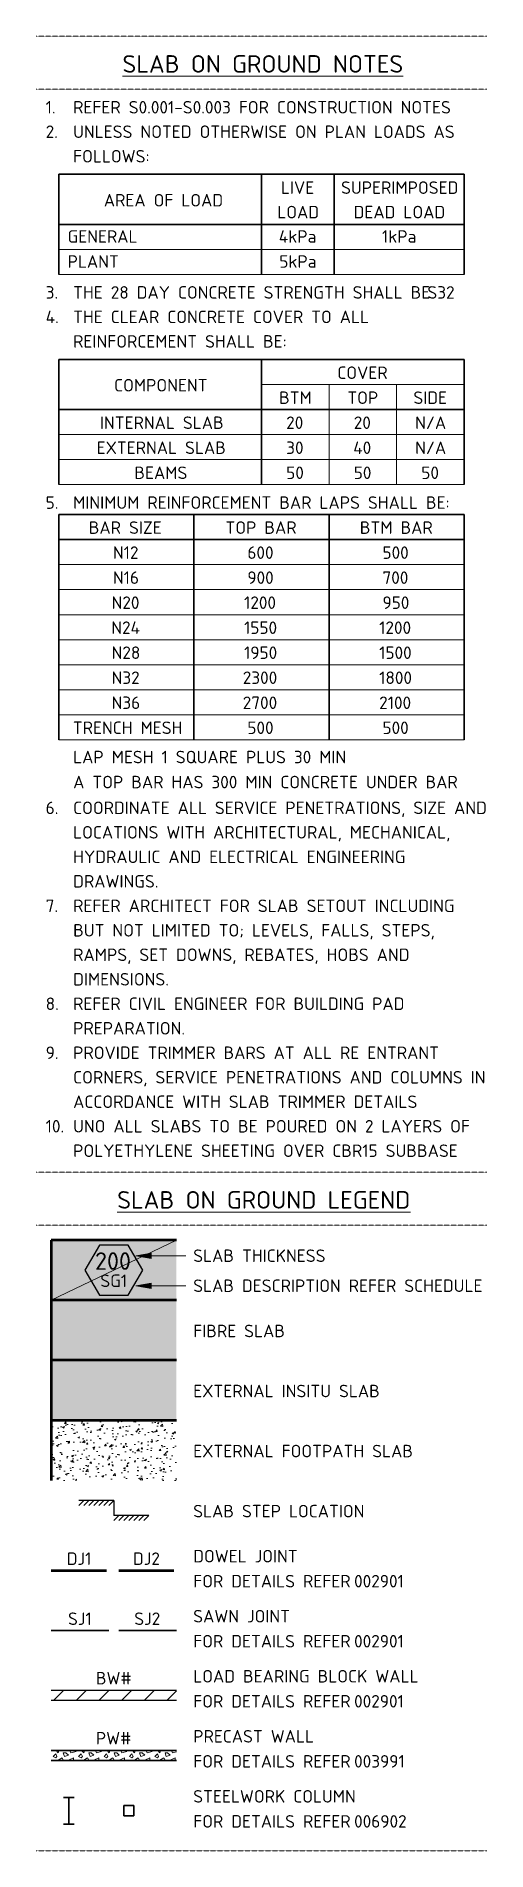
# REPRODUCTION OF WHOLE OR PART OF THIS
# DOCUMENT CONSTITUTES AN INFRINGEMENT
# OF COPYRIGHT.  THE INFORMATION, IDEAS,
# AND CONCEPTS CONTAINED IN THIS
# Model space of a CAD drawing. Header units: millimetres. Extents: x 705 to 313061, y -3762 to 4071588.
# Drawn here: x 705 to 9705, y -3762 to 32496 of the extents above.
import ezdxf

# ---------------------------------------------------------------- set-up
doc = ezdxf.new("R2010")
doc.units = ezdxf.units.MM
for name, pattern in [('Dash', [7, 5, -2]), ('Joint 1', [9.5, 7, -0.75, 1, -0.75]), ('Joint 2', [11.25, 7, -0.75, 1, -0.75, 1, -0.75])]:
    doc.linetypes.add(name, pattern=pattern)
for name, color, linetype, lineweight in [('A-000-T_TEXT', 231, 'Continuous', 13), ('A-010-M_LINE', 90, 'Continuous', 13), ('A-060-M_DETAIL', 3, 'Continuous', 25), ('Z-000-T_TEXT', 131, 'Continuous', 25), ('Z-060-M_DETAIL', 92, 'Continuous', 25), ('Z-200_P_REF_PLANE', 111, 'Dash', 13)]:
    doc.layers.add(name, color=color, linetype=linetype, lineweight=lineweight)
doc.styles.add('ISOCPEUR', font='isocpeur.ttf', dxfattribs={"height": 250})
doc.styles.add('ISOCPEUR_1', font='isocpeur.ttf', dxfattribs={"height": 350})
doc.styles.add('ISOCPEUR_B', font='', dxfattribs={"height": 250})
doc.styles.add('ISOCPEUR_B_1', font='', dxfattribs={"height": 350})
doc.styles.get('ISOCPEUR_B').set_extended_font_data('ISOCPEUR', bold=True)
doc.styles.get('ISOCPEUR_B_1').set_extended_font_data('ISOCPEUR', bold=True)

# ---------------------------------------------------------------- blocks, each defined once
blk = doc.blocks.new('NRP_Joint Location _v2_ - DJ1 - DOWELLED JOINT-4183157-_2_0_ SLAB ON GROUND LEGEND - LOADS')
at = {"layer": 'Z-060-M_DETAIL', "lineweight": 50}
blk.add_line((1005, 1838), (2105, 1838), dxfattribs=at)
blk = doc.blocks.new('NRP_Joint Location _v2_ - SJ1 - SAWN JOINT _No Cradle_-3000054-_2_0_ SLAB ON GROUND LEGEND - LOADS')
at = {"layer": 'Z-060-M_DETAIL', "linetype": 'Joint 1', "lineweight": 35}
blk.add_line((1005, 638), (2155, 638), dxfattribs=at)
blk = doc.blocks.new('NRP_Joint Location _v2_ - SJ2 - SAWN JOINT _with Cradle_-3000067-_2_0_ SLAB ON GROUND LEGEND - LOADS')
at = {"layer": 'Z-060-M_DETAIL', "linetype": 'Joint 2', "lineweight": 35}
blk.add_line((2355, 638), (3505, 638), dxfattribs=at)
blk = doc.blocks.new('NRP_Joint Location _v2_ - DJ2 - DOWELLED JOINT-4183182-_2_0_ SLAB ON GROUND LEGEND - LOADS')
at = {"layer": 'Z-060-M_DETAIL', "lineweight": 50}
blk.add_line((2355, 1838), (3455, 1838), dxfattribs=at)
blk = doc.blocks.new('NRP_Note - Reinforcement Cover _v2_ - Reinforcement Cover-2930140-_2_0_ SLAB ON GROUND LEGEND - LOADS')
at = {"layer": 'Z-000-T_TEXT', "lineweight": 35}
for p, q in [((1155, 23538), (1155, 26038)), ((1155, 26038), (9255, 26038)), ((5205, 23538), (5205, 26038)), ((9255, 23538), (9255, 26038)), ((9255, 25038), (1155, 25038))]:
    blk.add_line(p, q, dxfattribs=at)
at = {"layer": 'Z-000-T_TEXT', "lineweight": 18}
for p, q in [((9255, 25538), (5205, 25538)), ((6555, 23538), (6555, 25538)), ((7905, 23538), (7905, 25538)), ((9255, 24538), (1155, 24538)), ((9255, 24038), (1155, 24038)), ((9255, 23538), (1155, 23538))]:
    blk.add_line(p, q, dxfattribs=at)
at = {"layer": 'Z-000-T_TEXT', "lineweight": 18, "char_height": 250, "attachment_point": 1, "style": 'ISOCPEUR_B'}
for s, insert, width in [('COVER', (6720, 25898), 1226.58), ('COMPONENT', (2260, 25648), 2220.67), ('BTM', (5556, 25399), 777.64), ('TOP', (6919, 25399), 745.57), ('SIDE', (8239, 25399), 817.72)]:
    blk.add_mtext(s, dxfattribs=dict(at, insert=insert, width=width))
blk = doc.blocks.new('NRP_Note - Concrete Loads _v2_ - Concrete Loads-1295454-_2_0_ SLAB ON GROUND LEGEND - LOADS')
at = {"layer": 'Z-000-T_TEXT', "lineweight": 35}
for p, q in [((1155, 28738), (1155, 29738)), ((1155, 29738), (9255, 29738)), ((5205, 28738), (5205, 29738)), ((6655, 28738), (6655, 29738)), ((9255, 29738), (9255, 28738)), ((1155, 28738), (1155, 28238)), ((9255, 28738), (1155, 28738)), ((5205, 28738), (5205, 28238)), ((6655, 28738), (6655, 28238)), ((9255, 28738), (9255, 28238)), ((1155, 28238), (1155, 27738)), ((5205, 28238), (5205, 27738)), ((6655, 28238), (6655, 27738)), ((9255, 28238), (9255, 27738))]:
    blk.add_line(p, q, dxfattribs=at)
at = {"layer": 'Z-000-T_TEXT', "lineweight": 18}
for p, q in [((9255, 28238), (1155, 28238)), ((9255, 27738), (1155, 27738))]:
    blk.add_line(p, q, dxfattribs=at)
at = {"layer": 'Z-000-T_TEXT', "lineweight": 18, "char_height": 250, "attachment_point": 1, "style": 'ISOCPEUR_B'}
for s, insert, width in [('LIVE ', (5592, 29597), 962.02), ('SUPERIMPOSED', (6795, 29597), 2813.92), ('AREA OF LOAD', (2054, 29345), 2894.09), ('LOAD', (5520, 29108), 1002.11), ('DEAD LOAD', (7046, 29108), 2196.62)]:
    blk.add_mtext(s, dxfattribs=dict(at, insert=insert, width=width))
blk = doc.blocks.new('NRP_Slab Tag Dummy _v2_ - Thickness with Description-1498209-_2_0_ SLAB ON GROUND LEGEND - LOADS')
at = {"layer": 'Z-000-T_TEXT'}
for p, q in [((1966, 8338), (1677, 7838)), ((2543, 8338), (1966, 8338)), ((2832, 7838), (2543, 8338)), ((1677, 7838), (1966, 7338)), ((2543, 7338), (2832, 7838)), ((1966, 7338), (2543, 7338))]:
    blk.add_line(p, q, dxfattribs=at)
blk = doc.blocks.new('View Reference - Legend - Detail Ref-1561647-_2_0_ SLAB ON GROUND LEGEND - LOADS')
at = {"layer": 'Z-000-T_TEXT', "lineweight": 13, "insert": (3840, 1749), "char_height": 250, "width": 3711.81, "attachment_point": 1, "style": 'ISOCPEUR'}
blk.add_mtext('FOR DETAILS REFER', dxfattribs=at)
blk = doc.blocks.new('NRP_Slab Step _v2_ - Slab Step-780736-_2_0_ SLAB ON GROUND LEGEND - LOADS')
at = {"layer": 'Z-000-T_TEXT'}
for p, q in [((1655, 3238), (1555, 3138)), ((2255, 3238), (1555, 3238)), ((1755, 3238), (1655, 3138)), ((1855, 3238), (1755, 3138)), ((1955, 3238), (1855, 3138)), ((2055, 3238), (1955, 3138)), ((2155, 3238), (2055, 3138)), ((2255, 3238), (2155, 3138)), ((2255, 3238), (2255, 2938)), ((2355, 2938), (2255, 2838)), ((2955, 2938), (2255, 2938)), ((2455, 2938), (2355, 2838)), ((2555, 2938), (2455, 2838)), ((2655, 2938), (2555, 2838)), ((2755, 2938), (2655, 2838)), ((2855, 2938), (2755, 2838)), ((2955, 2938), (2855, 2838))]:
    blk.add_line(p, q, dxfattribs=at)
blk = doc.blocks.new('NRP_Note - Lap Schedule _v2_ - Slab on Ground-1169103-_2_0_ SLAB ON GROUND LEGEND - LOADS')
at = {"layer": 'Z-000-T_TEXT', "lineweight": 35}
for p, q in [((1155, 18938), (1155, 22938)), ((1155, 22938), (3855, 22938)), ((3855, 22938), (9255, 22938)), ((3855, 22938), (6555, 22938)), ((3855, 22438), (3855, 22938)), ((6555, 22938), (6555, 18938)), ((6555, 22938), (6555, 18938)), ((9255, 22938), (9255, 18938)), ((3855, 22438), (1155, 22438)), ((9255, 22438), (3855, 22438)), ((3855, 18938), (3855, 22438)), ((1155, 18938), (1155, 18438)), ((3855, 18938), (3855, 18438)), ((6555, 18938), (6555, 18438)), ((9255, 18438), (9255, 18938))]:
    blk.add_line(p, q, dxfattribs=at)
at = {"layer": 'Z-000-T_TEXT', "lineweight": 18}
for p, q in [((3855, 21938), (1155, 21938)), ((9255, 21938), (3855, 21938)), ((3855, 21438), (1155, 21438)), ((9255, 21438), (3855, 21438)), ((3855, 20938), (1155, 20938)), ((9255, 20938), (3855, 20938)), ((3855, 20438), (1155, 20438)), ((9255, 20438), (3855, 20438)), ((3855, 19938), (1155, 19938)), ((9255, 19938), (3855, 19938)), ((3855, 19438), (1155, 19438)), ((9255, 19438), (3855, 19438)), ((3855, 18938), (1155, 18938)), ((9255, 18938), (3855, 18938)), ((1155, 18438), (9255, 18438))]:
    blk.add_line(p, q, dxfattribs=at)
at = {"layer": 'Z-000-T_TEXT', "lineweight": 18, "char_height": 250, "attachment_point": 1}
for s, insert, width, style in [('BAR SIZE', (1753, 22803), 1787.76, 'ISOCPEUR_B'), ('TOP BAR', (4485, 22803), 1715.61, 'ISOCPEUR_B'), ('BTM BAR', (7169, 22803), 1747.68, 'ISOCPEUR_B'), ('N12', (2236, 22303), 609.28, 'ISOCPEUR'), ('600', (4922, 22303), 649.37, 'ISOCPEUR'), ('500', (7622, 22303), 649.37, 'ISOCPEUR'), ('N16', (2236, 21803), 609.28, 'ISOCPEUR'), ('900', (4922, 21803), 649.37, 'ISOCPEUR'), ('700', (7622, 21803), 649.37, 'ISOCPEUR'), ('N20', (2209, 21303), 673.42, 'ISOCPEUR'), ('1200', (4856, 21303), 801.69, 'ISOCPEUR'), ('950', (7622, 21303), 649.37, 'ISOCPEUR'), ('N24', (2203, 20803), 697.47, 'ISOCPEUR'), ('1550', (4856, 20803), 801.69, 'ISOCPEUR'), ('1200', (7556, 20803), 801.69, 'ISOCPEUR'), ('N28', (2209, 20303), 673.42, 'ISOCPEUR'), ('1950', (4856, 20303), 801.69, 'ISOCPEUR'), ('1500', (7556, 20303), 801.69, 'ISOCPEUR'), ('N32', (2209, 19803), 673.42, 'ISOCPEUR'), ('2300', (4830, 19803), 865.82, 'ISOCPEUR'), ('1800', (7556, 19803), 801.69, 'ISOCPEUR'), ('N36', (2209, 19303), 673.42, 'ISOCPEUR'), ('2700', (4830, 19303), 865.82, 'ISOCPEUR'), ('2100', (7556, 19303), 801.69, 'ISOCPEUR'), ('TRENCH MESH', (1435, 18803), 2549.37, 'ISOCPEUR'), ('500', (4922, 18803), 649.37, 'ISOCPEUR'), ('500', (7622, 18803), 649.37, 'ISOCPEUR'), ('LAP MESH 1 SQUARE PLUS 30 MIN', (1441, 18218), 6381.43, 'ISOCPEUR'), ('A TOP BAR HAS 300 MIN CONCRETE UNDER BAR', (1441, 17718), 8986.92, 'ISOCPEUR')]:
    blk.add_mtext(s, dxfattribs=dict(at, insert=insert, width=width, style=style))

msp = doc.modelspace()

# ---------------------------------------------------------------- hatches: boundary and pattern name
at = {"layer": 'A-000-T_TEXT', "lineweight": 18}
for points in [[(2697, 8128), (2997, 8075), (2997, 8181)], [(2697, 7528), (2997, 7475), (2997, 7581)]]:
    msp.add_hatch(color=7, dxfattribs=at).paths.add_polyline_path(points)
at = {"layer": 'Z-060-M_DETAIL'}
for color, points in [(10, [(1005, 8438), (1005, 7238), (3505, 7238), (3505, 8438)]), (10, [(1005, 7238), (1005, 6038), (3505, 6038), (3505, 7238)]), (254, [(1005, 6038), (1005, 4838), (3505, 4838), (3505, 6038)])]:
    msp.add_hatch(color=color, dxfattribs=at).paths.add_polyline_path(points)
at = {"layer": 'Z-060-M_DETAIL', "lineweight": 18}
h = msp.add_hatch(dxfattribs=at)
h.set_pattern_fill('FP_3', color=8, style=0, pattern_type=2)
h.set_pattern_definition([(50, (0, 0), (364.368, -31.878), [38.1, -419.1]), (355, (0, 0), (-70.486, 382.113), [30.48, -335.28]), (100.451, (30.36, -2.66), (293.885, 350.233), [32.38, -356.18]), (46.184, (0, 101.6), (542.16, -84.086), [57.15, -628.65]), (96.636, (45.2, 94.6), (474.805, 494.855), [48.57, -534.27]), (351.184, (0, 101.6), (474.81, 494.85), [45.72, -502.92]), (21, (50.8, 76.2), (303.228, -204.53), [38.1, -419.1]), (326, (50.8, 76.2), (123.604, 368.376), [30.48, -335.28]), (71.451, (76.07, 59.16), (426.834, 163.843), [32.38, -356.18]), (37.5, (0, 0), (6.1766, 169.1102), [3.353, -327.863, 3.353, -337.007, -336.55]), (37.5, (0, 0), (6.1766, 169.1102), [-671.576, 3.353, -333.197]), (7.5, (0, 0), (133.639, 200.3615), [3.353, -190.703, 3.353, -320.243, -128.27]), (7.5, (0, 0), (133.639, 200.3615), [-517.652, 3.353, -124.917]), (327.5, (-113.28, 0), (271.1818, -11.4584), [3.353, -123.647, 3.353, -392.887, -525.78]), (327.5, (-113.28, 0), (271.1818, -11.4584), [-523.24, 3.353, -522.427]), (317.5, (-164.08, 0), (296.2585, 50.853), [3.353, -161.747, 3.353, -259.791, -373.38]), (317.5, (-164.08, 0), (296.2585, 50.853), [-428.244, 3.353, -370.027])])
h.paths.add_polyline_path([(1005, 4838), (1005, 3638), (3505, 3638), (3505, 4838)])
h = msp.add_hatch(dxfattribs=at)
h.set_pattern_fill('FP_1', color=8, style=0, pattern_type=2)
h.set_pattern_definition([(45, (0, 0), (-226.274, 226.274), [])])
h.paths.add_polyline_path([(1005, -562), (1005, -752), (3505, -752), (3505, -562)])
h = msp.add_hatch(dxfattribs=at)
h.set_pattern_fill('FP_2', color=8, style=0, pattern_type=2)
h.set_pattern_definition([(296.565, (127, 76.2), (7e-06, 508), [56.796, -1079.126]), (33.69, (152.4, 25.4), (0.0006, 508), [91.58, -1740.04]), (33.69, (660.4, 25.4), (0.0006, 508), [91.58, -1740.04]), (33.69, (1168.4, 25.4), (0.0006, 508), [91.58, -1740.04]), (116.565, (228.6, 76.2), (7e-06, 508), [56.796, -1079.126]), (213.69, (203.2, 127), (0.0006, 508), [91.58, -1740.04]), (213.69, (711.2, 127), (0.0006, 508), [91.58, -1740.04]), (213.69, (1219.2, 127), (0.0006, 508), [91.58, -1740.04]), (26.565, (330.2, 76.2), (0.0009, 508), [113.59, -1022.33]), (26.565, (838.2, 76.2), (0.0009, 508), [113.59, -1022.33]), (270, (431.8, 127), (508, 3e-14), [50.8, -457.2]), (225, (431.8, 76.2), (-6e-14, 508), [71.84, -646.58]), (135, (381, 25.4), (6e-14, 508), [71.84, -646.58]), (288.435, (228.6, 228.6), (-0.0001, 508), [80.32, -1526.115]), (18.435, (254, 152.4), (-0.0001, 508), [80.32, -1526.12]), (18.435, (762, 152.4), (-0.0001, 508), [80.32, -1526.12]), (18.435, (1270, 152.4), (-0.0001, 508), [80.32, -1526.12]), (135, (330.2, 177.8), (6e-14, 508), [71.84, -646.58]), (180, (279.4, 228.6), (-6e-14, -508), [50.8, -457.2]), (251.565, (101.6, 355.6), (0.0001, 508), [80.32, -1526.115]), (315, (76.2, 279.4), (0, 508), [71.84, -646.58]), (71.565, (127, 228.6), (0.0001, 508), [80.32, -1526.115]), (135, (152.4, 304.8), (6e-14, 508), [71.84, -646.58]), (225, (304.8, 355.6), (-6e-14, 508), [71.84, -646.58]), (123.69, (254, 304.8), (0.0006, 508), [91.58, -1740.04]), (123.69, (762, 304.8), (0.0006, 508), [91.58, -1740.04]), (26.565, (203.2, 381), (0.0009, 508), [56.8, -1079.13]), (26.565, (711.2, 381), (0.0009, 508), [56.8, -1079.13]), (315, (254, 406.4), (0, 508), [71.84, -646.58]), (213.69, (482.6, 482.6), (0.0006, 508), [91.58, -1740.04]), (213.69, (990.6, 482.6), (0.0006, 508), [91.58, -1740.04]), (213.69, (1498.6, 482.6), (0.0006, 508), [91.58, -1740.04]), (296.565, (406.4, 431.8), (7e-06, 508), [56.796, -1079.126]), (45, (431.8, 381), (0, 508), [71.84, -646.58]), (90, (482.6, 431.8), (-508, 3e-14), [50.8, -457.2]), (213.69, (254, 508), (0.0006, 508), [91.58, -1740.04]), (213.69, (762, 508), (0.0006, 508), [91.58, -1740.04]), (213.69, (1270, 508), (0.0006, 508), [91.58, -1740.04]), (315, (177.8, 457.2), (0, 508), [35.92, -682.5]), (26.565, (203.2, 431.8), (0.0009, 508), [56.8, -1079.13]), (26.565, (711.2, 431.8), (0.0009, 508), [56.8, -1079.13]), (90, (254, 457.2), (-508, 3e-14), [50.8, -457.2]), (333.435, (50.8, 482.6), (-0.0009, 508), [56.8, -1079.13]), (333.435, (558.8, 482.6), (-0.0009, 508), [56.8, -1079.13]), (243.435, (101.6, 457.2), (-7e-06, 508), [56.796, -1079.126]), (161.565, (76.2, 406.4), (0.0001, 508), [80.32, -1526.12]), (161.565, (584.2, 406.4), (0.0001, 508), [80.32, -1526.12]), (161.565, (1092.2, 406.4), (0.0001, 508), [80.32, -1526.12]), (45, (0, 431.8), (0, 508), [71.84, -646.58]), (26.565, (25.4, 0), (0.0009, 508), [56.8, -1079.13]), (26.565, (533.4, 0), (0.0009, 508), [56.8, -1079.13]), (116.565, (76.2, 25.4), (7e-06, 508), [56.796, -1079.126]), (206.565, (50.8, 76.2), (0.0009, 508), [56.8, -1079.13]), (206.565, (558.8, 76.2), (0.0009, 508), [56.8, -1079.13]), (296.565, (0, 50.8), (7e-06, 508), [56.796, -1079.126]), (14.036, (381, 228.6), (0.002, 508), [104.73, -1989.81]), (14.036, (889, 228.6), (0.002, 508), [104.73, -1989.81]), (14.036, (1397, 228.6), (0.002, 508), [104.73, -1989.81]), (14.036, (1905, 228.6), (0.002, 508), [104.73, -1989.81]), (135, (482.6, 254), (6e-14, 508), [71.84, -646.58]), (198.435, (431.8, 304.8), (-0.0001, 508), [80.32, -1526.12]), (198.435, (939.8, 304.8), (-0.0001, 508), [80.32, -1526.12]), (198.435, (1447.8, 304.8), (-0.0001, 508), [80.32, -1526.12]), (296.565, (355.6, 279.4), (7e-06, 508), [56.796, -1079.126]), (333.435, (25.4, 152.4), (-0.0009, 508), [56.8, -1079.13]), (333.435, (533.4, 152.4), (-0.0009, 508), [56.8, -1079.13]), (45, (76.2, 127), (0, 508), [35.92, -682.5]), (116.565, (101.6, 152.4), (7e-06, 508), [56.796, -1079.126]), (225, (76.2, 203.2), (-6e-14, 508), [71.84, -646.58])])
h.paths.add_polyline_path([(1005, -1962), (3505, -1962), (3505, -1762), (1005, -1762)])

# ---------------------------------------------------------------- linework, layer by layer
at = {"layer": 'A-000-T_TEXT', "color": 7, "lineweight": 18}
for p, q in [((2997, 8181), (2697, 8128)), ((2697, 8128), (2997, 8075)), ((2697, 8128), (3690, 8128)), ((2997, 8075), (2997, 8181)), ((2997, 7581), (2697, 7528)), ((2697, 7528), (2997, 7475)), ((2697, 7528), (3690, 7528)), ((2997, 7475), (2997, 7581))]:
    msp.add_line(p, q, dxfattribs=at)
at = {"layer": 'A-010-M_LINE', "lineweight": 50}
for p, q in [((3505, 8438), (1005, 8438)), ((1005, 8438), (1005, 7238)), ((3505, 7238), (1005, 7238)), ((1005, 7238), (1005, 6038)), ((3505, 6038), (1005, 6038)), ((1005, 6038), (1005, 4838)), ((3505, 4838), (1005, 4838)), ((1005, 4838), (1005, 3638))]:
    msp.add_line(p, q, dxfattribs=at)
at = {"layer": 'A-010-M_LINE', "lineweight": 18}
msp.add_line((1005, 7238), (3505, 8438), dxfattribs=at)
at = {"layer": 'A-010-M_LINE', "lineweight": 25}
for p, q in [((3505, -562), (1005, -562)), ((1005, -752), (3505, -752))]:
    msp.add_line(p, q, dxfattribs=at)
at = {"layer": 'A-010-M_LINE', "lineweight": 35}
for p, q in [((3505, -1762), (1005, -1762)), ((1005, -1962), (3505, -1962)), ((1250, -2696), (1459, -2696)), ((1355, -2696), (1355, -3229)), ((2655, -2862), (2455, -2862)), ((2455, -2862), (2455, -3062)), ((2655, -3062), (2655, -2862)), ((1250, -3229), (1459, -3229)), ((2455, -3062), (2655, -3062))]:
    msp.add_line(p, q, dxfattribs=at)
at = {"layer": 'Z-200_P_REF_PLANE'}
for p, q in [((705, 32496), (9705, 32496)), ((705, 31438), (9705, 31438)), ((705, 9796), (9705, 9796)), ((705, 8738), (9705, 8738)), ((705, -3762), (9705, -3762))]:
    msp.add_line(p, q, dxfattribs=at)

# ---------------------------------------------------------------- block references
at = {"layer": 'Z-000-T_TEXT', "lineweight": 18}
for name in ['NRP_Note - Concrete Loads _v2_ - Concrete Loads-1295454-_2_0_ SLAB ON GROUND LEGEND - LOADS', 'NRP_Note - Reinforcement Cover _v2_ - Reinforcement Cover-2930140-_2_0_ SLAB ON GROUND LEGEND - LOADS', 'NRP_Note - Lap Schedule _v2_ - Slab on Ground-1169103-_2_0_ SLAB ON GROUND LEGEND - LOADS']:
    msp.add_blockref(name, (0, 0), dxfattribs=at)
at = {"layer": 'Z-000-T_TEXT'}
for name in ['NRP_Slab Tag Dummy _v2_ - Thickness with Description-1498209-_2_0_ SLAB ON GROUND LEGEND - LOADS', 'NRP_Slab Step _v2_ - Slab Step-780736-_2_0_ SLAB ON GROUND LEGEND - LOADS']:
    msp.add_blockref(name, (0, 0), dxfattribs=at)
at = {"layer": 'Z-000-T_TEXT', "lineweight": 13}
for p in [(0, 0), (0, -1200), (0, -2400), (0, -3600), (0, -4800)]:
    msp.add_blockref('View Reference - Legend - Detail Ref-1561647-_2_0_ SLAB ON GROUND LEGEND - LOADS', p, dxfattribs=at)
at = {"layer": 'Z-060-M_DETAIL', "lineweight": 50}
for name in ['NRP_Joint Location _v2_ - DJ1 - DOWELLED JOINT-4183157-_2_0_ SLAB ON GROUND LEGEND - LOADS', 'NRP_Joint Location _v2_ - DJ2 - DOWELLED JOINT-4183182-_2_0_ SLAB ON GROUND LEGEND - LOADS']:
    msp.add_blockref(name, (0, 0), dxfattribs=at)
at = {"layer": 'Z-060-M_DETAIL', "linetype": 'Joint 1', "lineweight": 35}
msp.add_blockref('NRP_Joint Location _v2_ - SJ1 - SAWN JOINT _No Cradle_-3000054-_2_0_ SLAB ON GROUND LEGEND - LOADS', (0, 0), dxfattribs=at)
at = {"layer": 'Z-060-M_DETAIL', "linetype": 'Joint 2', "lineweight": 35}
msp.add_blockref('NRP_Joint Location _v2_ - SJ2 - SAWN JOINT _with Cradle_-3000067-_2_0_ SLAB ON GROUND LEGEND - LOADS', (0, 0), dxfattribs=at)

# ---------------------------------------------------------------- texts
at = {"layer": 'A-000-T_TEXT', "color": 7, "lineweight": 18, "attachment_point": 1}
for s, insert, char_height, width, style in [('\\LSLAB ON GROUND NOTES', (2427, 32119), 350, 6734.17, 'ISOCPEUR_B_1'), ('1.', (892, 31203), 250, 665.46, 'ISOCPEUR'), ('REFER S0.001-S0.003 FOR CONSTRUCTION NOTES', (1441, 31203), 250, 8970.88, 'ISOCPEUR'), ('2.', (892, 30714), 250, 665.46, 'ISOCPEUR'), ('UNLESS NOTED OTHERWISE ON PLAN LOADS AS ', (1441, 30714), 250, 9099.15, 'ISOCPEUR'), ('FOLLOWS:', (1441, 30224), 250, 1795.78, 'ISOCPEUR'), ('3.', (892, 27503), 250, 665.46, 'ISOCPEUR'), ('THE 28 DAY CONCRETE STRENGTH SHALL BE ', (1441, 27503), 250, 8578.06, 'ISOCPEUR'), ('S32', (8519, 27503), 250, 697.47, 'ISOCPEUR_B'), ('4.', (892, 27014), 250, 665.46, 'ISOCPEUR'), ('THE CLEAR CONCRETE COVER TO ALL ', (1441, 27014), 250, 7167.09, 'ISOCPEUR'), ('REINFORCEMENT SHALL BE:', (1441, 26524), 250, 4986.5, 'ISOCPEUR'), ('5.', (892, 23303), 250, 665.46, 'ISOCPEUR'), ('MINIMUM REINFORCEMENT BAR LAPS SHALL BE:', (1441, 23303), 250, 8738.39, 'ISOCPEUR'), ('6.', (892, 17203), 250, 665.46, 'ISOCPEUR'), ('COORDINATE ALL SERVICE PENETRATIONS, SIZE AND ', (1441, 17203), 250, 9748.52, 'ISOCPEUR'), ('LOCATIONS WITH ARCHITECTURAL, MECHANICAL, ', (1441, 16714), 250, 9043.03, 'ISOCPEUR'), ('HYDRAULIC AND ELECTRICAL ENGINEERING ', (1441, 16224), 250, 7928.69, 'ISOCPEUR'), ('DRAWINGS.', (1441, 15735), 250, 1988.18, 'ISOCPEUR'), ('7.', (892, 15245), 250, 665.46, 'ISOCPEUR'), ('REFER ARCHITECT FOR SLAB SETOUT INCLUDING ', (1441, 15245), 250, 9107.17, 'ISOCPEUR'), ('BUT NOT LIMITED TO; LEVELS, FALLS, STEPS, ', (1441, 14756), 250, 8714.34, 'ISOCPEUR'), ('RAMPS, SET DOWNS, REBATES, HOBS AND ', (1441, 14267), 250, 8064.98, 'ISOCPEUR'), ('DIMENSIONS.', (1441, 13777), 250, 2196.62, 'ISOCPEUR'), ('8.', (892, 13288), 250, 665.46, 'ISOCPEUR'), ('REFER CIVIL ENGINEER FOR BUILDING PAD ', (1441, 13288), 250, 7864.55, 'ISOCPEUR'), ('PREPARATION.', (1441, 12798), 250, 2621.52, 'ISOCPEUR'), ('9.', (892, 12309), 250, 665.46, 'ISOCPEUR'), ('PROVIDE TRIMMER BARS AT ALL RE ENTRANT ', (1441, 12309), 250, 8762.44, 'ISOCPEUR'), ('CORNERS, SERVICE PENETRATIONS AND COLUMNS IN ', (1441, 11819), 250, 9748.52, 'ISOCPEUR'), ('ACCORDANCE WITH SLAB TRIMMER DETAILS', (1441, 11330), 250, 8072.99, 'ISOCPEUR'), ('10.', (892, 10840), 250, 665.46, 'ISOCPEUR'), ('UNO ALL SLABS TO BE POURED ON 2 LAYERS OF ', (1441, 10840), 250, 9748.52, 'ISOCPEUR_B'), ('POLYETHYLENE SHEETING OVER CBR15 SUBBASE', (1441, 10351), 250, 9339.66, 'ISOCPEUR_B'), ('\\LSLAB ON GROUND LEGEND', (2321, 9419), 350, 6990.71, 'ISOCPEUR_B_1'), ('SLAB THICKNESS', (3840, 8253), 250, 3118.56, 'ISOCPEUR'), ('SLAB DESCRIPTION REFER SCHEDULE', (3840, 7653), 250, 6774.26, 'ISOCPEUR'), ('FIBRE SLAB', (3840, 6749), 250, 2156.54, 'ISOCPEUR'), ('EXTERNAL INSITU SLAB', (3840, 5549), 250, 4393.25, 'ISOCPEUR'), ('EXTERNAL FOOTPATH SLAB', (3840, 4349), 250, 5186.92, 'ISOCPEUR'), ('SLAB STEP LOCATION', (3840, 3149), 250, 4032.49, 'ISOCPEUR'), ('DOWEL JOINT', (3840, 2249), 250, 2429.11, 'ISOCPEUR'), ('SAWN JOINT', (3840, 1049), 250, 2268.78, 'ISOCPEUR'), ('LOAD BEARING BLOCK WALL', (3840, -151), 250, 5259.07, 'ISOCPEUR'), ('PRECAST WALL', (3840, -1351), 250, 2894.09, 'ISOCPEUR'), ('STEELWORK COLUMN', (3840, -2551), 250, 3800, 'ISOCPEUR')]:
    msp.add_mtext(s, dxfattribs=dict(at, insert=insert, char_height=char_height, width=width, style=style))
at = {"layer": 'A-060-M_DETAIL', "lineweight": 13, "char_height": 250, "attachment_point": 1, "style": 'ISOCPEUR'}
for s, insert, width in [('DJ1', (1313, 2199), 577.21), ('DJ2', (2637, 2199), 641.35), ('SJ1', (1338, 999), 577.21), ('SJ2', (2662, 999), 641.35)]:
    msp.add_mtext(s, dxfattribs=dict(at, insert=insert, width=width))
at = {"layer": 'Z-000-T_TEXT', "lineweight": 13, "attachment_point": 1}
for s, insert, char_height, width, style in [('GENERAL', (1330, 28621), 250, 1643.46, 'ISOCPEUR'), ('4kPa', (5551, 28621), 250, 913.92, 'ISOCPEUR'), ('1kPa', (7612, 28621), 250, 825.74, 'ISOCPEUR'), ('PLANT', (1330, 28121), 250, 1210.55, 'ISOCPEUR'), ('5kPa', (5561, 28121), 250, 889.87, 'ISOCPEUR'), ('INTERNAL SLAB', (1976, 24899), 250, 2910.13, 'ISOCPEUR'), ('20', (5698, 24899), 250, 432.91, 'ISOCPEUR'), ('20', (7048, 24899), 250, 432.91, 'ISOCPEUR'), ('N/A', (8275, 24899), 250, 729.54, 'ISOCPEUR'), ('EXTERNAL SLAB', (1910, 24399), 250, 3070.46, 'ISOCPEUR'), ('30', (5698, 24399), 250, 432.91, 'ISOCPEUR'), ('40', (7038, 24399), 250, 456.96, 'ISOCPEUR'), ('N/A', (8275, 24399), 250, 729.54, 'ISOCPEUR'), ('BEAMS', (2664, 23899), 250, 1242.62, 'ISOCPEUR'), ('50', (5698, 23899), 250, 432.91, 'ISOCPEUR'), ('50', (7048, 23899), 250, 432.91, 'ISOCPEUR'), ('50', (8398, 23899), 250, 432.91, 'ISOCPEUR'), ('200', (1878, 8196), 350, 889.87, 'ISOCPEUR_1'), ('SG1', (1984, 7752), 250, 633.33, 'ISOCPEUR'), ('002901', (7055, 1749), 250, 1234.6, 'ISOCPEUR'), ('002901', (7055, 549), 250, 1234.6, 'ISOCPEUR'), ('BW#', (1895, -189), 250, 849.79, 'ISOCPEUR'), ('002901', (7055, -651), 250, 1234.6, 'ISOCPEUR'), ('PW#', (1895, -1389), 250, 849.79, 'ISOCPEUR'), ('003991', (7055, -1851), 250, 1234.6, 'ISOCPEUR'), ('006902', (7055, -3051), 250, 1298.73, 'ISOCPEUR')]:
    msp.add_mtext(s, dxfattribs=dict(at, insert=insert, char_height=char_height, width=width, style=style))

doc.saveas('drawing.dxf')
